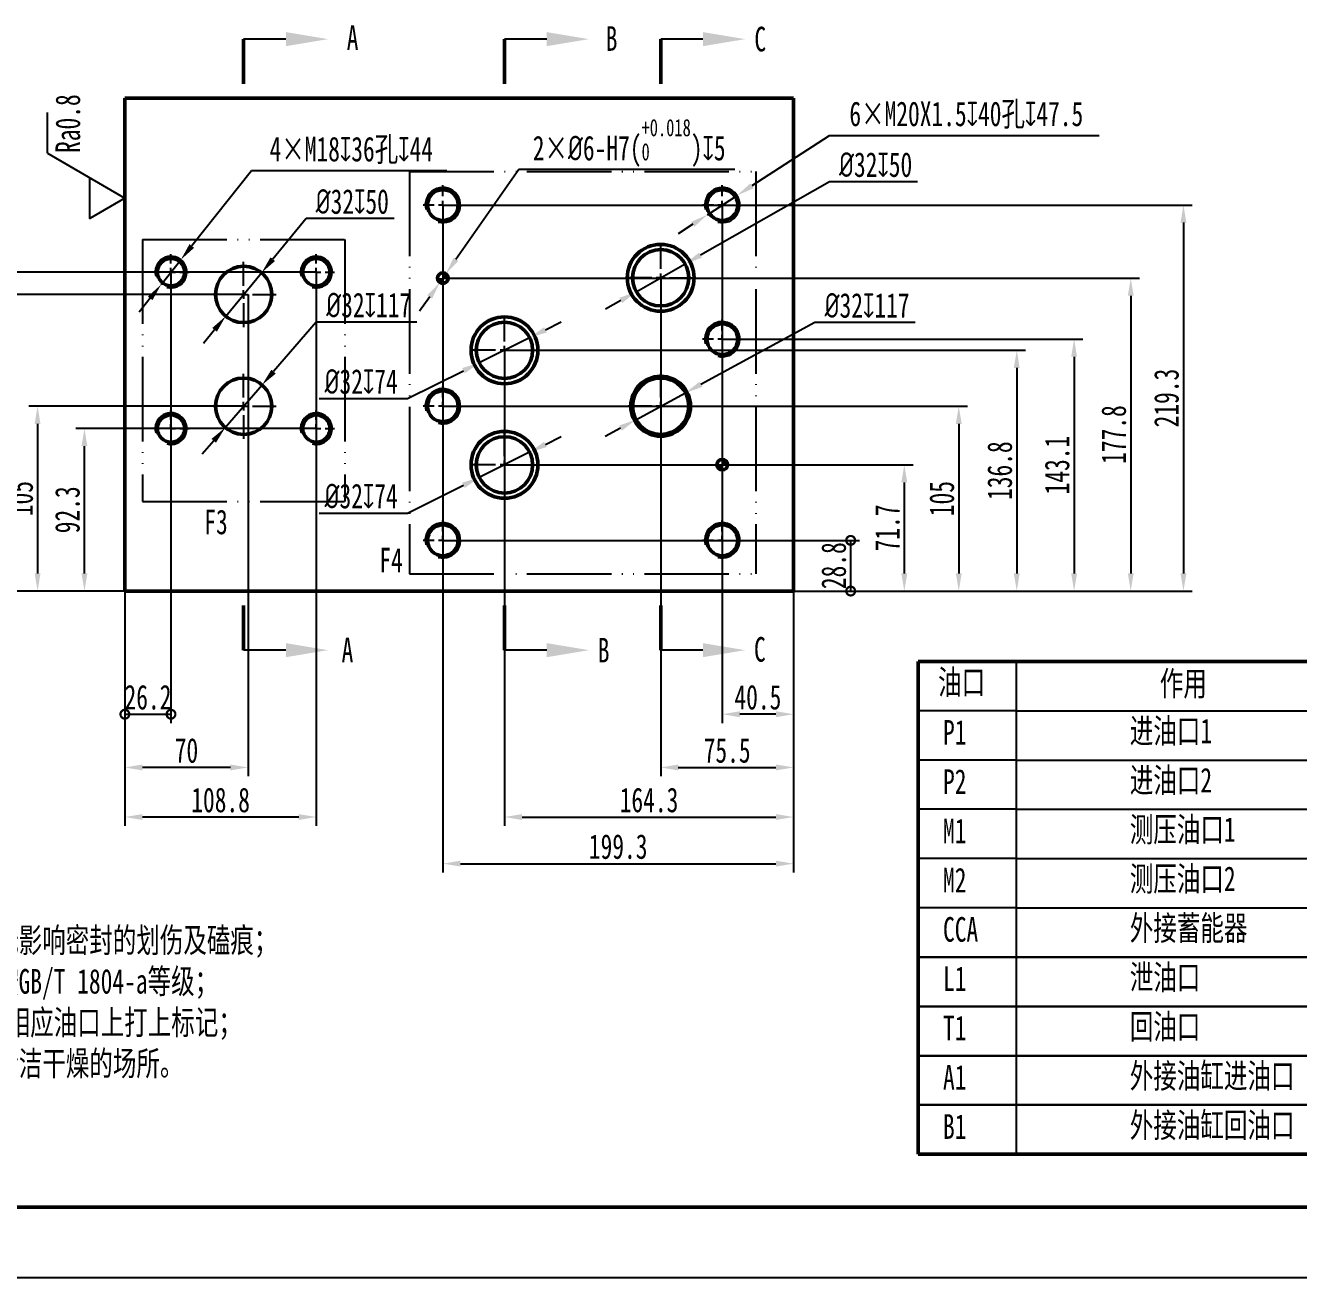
# Model space of a CAD drawing. Header units: millimetres. Extents: x 1810 to 2404, y 10 to 430.
# Drawn here: x 2007.7 to 2188.5, y 10 to 187.9 of the extents above; entities that cross this region are included whole.
import ezdxf

# ---------------------------------------------------------------- set-up
doc = ezdxf.new("R2010")
doc.units = ezdxf.units.MM
doc.header["$PDSIZE"] = -1
doc.linetypes.add('ACAD_ISO05W100', pattern=[33, 24, -3, 0, -3, 0, -3])
doc.linetypes.add('CENTER', pattern=[10.16, 6.35, -1.27, 1.27, -1.27])
for name, color, linetype in [('11', 1, 'Continuous'), ('2细线层', 4, 'Continuous'), ('6文字层', 3, 'Continuous'), ('中心线', 1, 'CENTER'), ('剖面线', 6, 'Continuous'), ('表面粗糙度', 126, 'Continuous')]:
    doc.layers.add(name, color=color, linetype=linetype)
doc.layers.add('1轮廓实线层', color=7, linetype='Continuous', lineweight=50)
doc.layers.add('lable3', color=12, linetype='Continuous', lineweight=25)
doc.styles.add('GB 3.5', font='simfang.ttf', dxfattribs={"width": 0.7, "height": 3.5})
doc.dimstyles.new('国标1：4', dxfattribs={"dimtxt": 3.5, "dimasz": 2.5, "dimexe": 1.25, "dimexo": 0, "dimtad": 1, "dimlfac": 4, "dimdsep": 46, "dimtxsty": 'GB 3.5', "dimcen": 2.5, "dimclrd": 3, "dimclre": 3, "dimclrt": 3, "dimadec": 0, "dimazin": 0, "dimtfac": 1, "dimtmove": 0, "dimatfit": 3, "dimfxl": 1, "dimlwd": 25, "dimlwe": 25, "dimarcsym": 0})
doc.dimstyles.new('国标1：4$3', dxfattribs={"dimtxt": 3.5, "dimasz": 2.5, "dimexe": 1.25, "dimexo": 0, "dimtad": 1, "dimtih": 1, "dimtoh": 1, "dimlfac": 4, "dimdsep": 46, "dimtxsty": 'GB 3.5', "dimcen": 2.5, "dimclrd": 3, "dimclre": 3, "dimclrt": 3, "dimadec": 0, "dimazin": 0, "dimtfac": 1, "dimtmove": 0, "dimatfit": 3, "dimfxl": 1, "dimlwd": 25, "dimlwe": 25, "dimarcsym": 0})

# ---------------------------------------------------------------- blocks, each defined once
blk = doc.blocks.new('SW_CENTERMARKSYMBOL_6')
at = {"layer": '中心线', "color": 0}
for p, q in [((0, 1.25), (0, 4.625)), ((-1.25, 0), (-4.625, 0)), ((0, 0), (-0.625, 0)), ((0, 0), (0, 0.625)), ((0, 0), (0, -0.625)), ((0, 0), (0.625, 0)), ((1.25, 0), (4.625, 0)), ((0, -1.25), (0, -4.625))]:
    blk.add_line(p, q, dxfattribs=at)
blk = doc.blocks.new('SW_CENTERMARKSYMBOL_7')
at = {"layer": '中心线', "color": 0}
for p, q in [((0, 1.25), (0, 4.625)), ((-1.25, 0), (-4.625, 0)), ((0, 0), (-0.625, 0)), ((0, 0), (0, 0.625)), ((0, 0), (0, -0.625)), ((0, 0), (0.625, 0)), ((1.25, 0), (4.625, 0)), ((0, -1.25), (0, -4.625))]:
    blk.add_line(p, q, dxfattribs=at)
blk = doc.blocks.new('SW_CENTERMARKSYMBOL_8')
at = {"layer": '中心线', "color": 0}
for p, q in [((0, 1.25), (0, 2.5625)), ((-1.25, 0), (-2.5625, 0)), ((0, 0), (-0.625, 0)), ((0, 0), (0, 0.625)), ((0, 0), (0, -0.625)), ((0, 0), (0.625, 0)), ((1.25, 0), (2.5625, 0)), ((0, -1.25), (0, -2.5625))]:
    blk.add_line(p, q, dxfattribs=at)
blk = doc.blocks.new('SW_CENTERMARKSYMBOL_9')
at = {"layer": '中心线', "color": 0}
for p, q in [((0, 1.25), (0, 2.5625)), ((-1.25, 0), (-2.5625, 0)), ((0, 0), (-0.625, 0)), ((0, 0), (0, 0.625)), ((0, 0), (0, -0.625)), ((0, 0), (0.625, 0)), ((1.25, 0), (2.5625, 0)), ((0, -1.25), (0, -2.5625))]:
    blk.add_line(p, q, dxfattribs=at)
blk = doc.blocks.new('SW_CENTERMARKSYMBOL_10')
at = {"layer": '中心线', "color": 0}
for p, q in [((0, 1.25), (0, 2.5625)), ((-1.25, 0), (-2.5625, 0)), ((0, 0), (-0.625, 0)), ((0, 0), (0, 0.625)), ((0, 0), (0, -0.625)), ((0, 0), (0.625, 0)), ((1.25, 0), (2.5625, 0)), ((0, -1.25), (0, -2.5625))]:
    blk.add_line(p, q, dxfattribs=at)
blk = doc.blocks.new('SW_CENTERMARKSYMBOL_11')
at = {"layer": '中心线', "color": 0}
for p, q in [((0, 1.25), (0, 2.5625)), ((-1.25, 0), (-2.5625, 0)), ((0, 0), (-0.625, 0)), ((0, 0), (0, 0.625)), ((0, 0), (0, -0.625)), ((0, 0), (0.625, 0)), ((1.25, 0), (2.5625, 0)), ((0, -1.25), (0, -2.5625))]:
    blk.add_line(p, q, dxfattribs=at)
blk = doc.blocks.new('SW_CENTERMARKSYMBOL_12')
at = {"layer": '中心线', "color": 0}
for p, q in [((0, 1.25), (0, 2.8125)), ((-1.25, 0), (-2.8125, 0)), ((0, 0), (-0.625, 0)), ((0, 0), (0, 0.625)), ((0, 0), (0, -0.625)), ((0, 0), (0.625, 0)), ((1.25, 0), (2.8125, 0)), ((0, -1.25), (0, -2.8125))]:
    blk.add_line(p, q, dxfattribs=at)
blk = doc.blocks.new('SW_CENTERMARKSYMBOL_13')
at = {"layer": '中心线', "color": 0}
for p, q in [((0, 1.25), (0, 2.8125)), ((-1.25, 0), (-2.8125, 0)), ((0, 0), (-0.625, 0)), ((0, 0), (0, 0.625)), ((0, 0), (0, -0.625)), ((0, 0), (0.625, 0)), ((1.25, 0), (2.8125, 0)), ((0, -1.25), (0, -2.8125))]:
    blk.add_line(p, q, dxfattribs=at)
blk = doc.blocks.new('SW_CENTERMARKSYMBOL_14')
at = {"layer": '中心线', "color": 0}
for p, q in [((0, 1.25), (0, 2.8125)), ((-1.25, 0), (-2.8125, 0)), ((0, 0), (-0.625, 0)), ((0, 0), (0, 0.625)), ((0, 0), (0, -0.625)), ((0, 0), (0.625, 0)), ((1.25, 0), (2.8125, 0)), ((0, -1.25), (0, -2.8125))]:
    blk.add_line(p, q, dxfattribs=at)
blk = doc.blocks.new('SW_CENTERMARKSYMBOL_15')
at = {"layer": '中心线', "color": 0}
for p, q in [((0, 1.25), (0, 2.8125)), ((-1.25, 0), (-2.8125, 0)), ((0, 0), (-0.625, 0)), ((0, 0), (0, 0.625)), ((0, 0), (0, -0.625)), ((0, 0), (0.625, 0)), ((1.25, 0), (2.8125, 0)), ((0, -1.25), (0, -2.8125))]:
    blk.add_line(p, q, dxfattribs=at)
blk = doc.blocks.new('SW_CENTERMARKSYMBOL_16')
at = {"layer": '中心线', "color": 0}
for p, q in [((0, 1.25), (0, 2.8125)), ((-1.25, 0), (-2.8125, 0)), ((0, 0), (-0.625, 0)), ((0, 0), (0, 0.625)), ((0, 0), (0, -0.625)), ((0, 0), (0.625, 0)), ((1.25, 0), (2.8125, 0)), ((0, -1.25), (0, -2.8125))]:
    blk.add_line(p, q, dxfattribs=at)
blk = doc.blocks.new('SW_CENTERMARKSYMBOL_17')
at = {"layer": '中心线', "color": 0}
for p, q in [((0, 1.25), (0, 2.8125)), ((-1.25, 0), (-2.8125, 0)), ((0, 0), (-0.625, 0)), ((0, 0), (0, 0.625)), ((0, 0), (0, -0.625)), ((0, 0), (0.625, 0)), ((1.25, 0), (2.8125, 0)), ((0, -1.25), (0, -2.8125))]:
    blk.add_line(p, q, dxfattribs=at)
blk = doc.blocks.new('SW_DOWELSYMBOL_0')
at = {"linetype": 'Continuous', "lineweight": 0}
h = blk.add_hatch(color=0, dxfattribs=at)
edge = h.paths.add_edge_path(flags=0)
edge.add_arc((0, 0), 0.75, 180, 270)
edge.add_line((0, -0.75), (0, 0))
edge.add_line((0, 0), (-0.75, 0))
h = blk.add_hatch(color=0, dxfattribs=at)
edge = h.paths.add_edge_path(flags=0)
edge.add_arc((0, 0), 0.75, 0, 90)
edge.add_line((0, 0.75), (0, 0))
edge.add_line((0, 0), (0.75, 0))
at = {"color": 0, "linetype": 'Continuous', "lineweight": 0}
blk.add_circle((0, 0), 0.75, dxfattribs=at)
blk = doc.blocks.new('SW_DOWELSYMBOL_1')
at = {"linetype": 'Continuous', "lineweight": 0}
h = blk.add_hatch(color=0, dxfattribs=at)
edge = h.paths.add_edge_path(flags=0)
edge.add_arc((0, 0), 0.75, 180, 270)
edge.add_line((0, -0.75), (0, 0))
edge.add_line((0, 0), (-0.75, 0))
h = blk.add_hatch(color=0, dxfattribs=at)
edge = h.paths.add_edge_path(flags=0)
edge.add_arc((0, 0), 0.75, 0, 90)
edge.add_line((0, 0.75), (0, 0))
edge.add_line((0, 0), (0.75, 0))
at = {"color": 0, "linetype": 'Continuous', "lineweight": 0}
blk.add_circle((0, 0), 0.75, dxfattribs=at)
blk = doc.blocks.new('_DotSmall')
at = {"color": 0, "linetype": 'ByBlock', "const_width": 0.5}
blk.add_lwpolyline([(-0.0625, 0, 1), (0.0625, 0, 1)], format="xyb", close=True, dxfattribs=at)
blk = doc.blocks.new('*D83')
at = {"color": 3, "linetype": 'Continuous', "lineweight": 25, "transparency": 16777216}
for p, q in [((2066.97, 114.72), (2126.16, 114.72)), ((2124.91, 107.52), (2124.91, 114.72)), ((2116.79, 107.52), (2126.16, 107.52))]:
    blk.add_line(p, q, dxfattribs=at)
at = {"layer": 'Defpoints', "color": 0, "transparency": 16777216}
for p in [(2066.97, 114.72), (2124.91, 114.72), (2116.79, 107.52)]:
    blk.add_point(p, dxfattribs=at)
at = {"color": 3, "lineweight": 25, "transparency": 16777216, "xscale": 2.5, "yscale": 2.5, "zscale": 2.5}
for p, rotation in [((2124.91, 114.72), 90), ((2124.91, 107.52), 270)]:
    blk.add_blockref('_DotSmall', p, dxfattribs=dict(at, rotation=rotation))
at = {"color": 3, "transparency": 16777216, "insert": (2122.51, 111.12), "char_height": 3.5, "attachment_point": 5, "rotation": 90, "style": 'GB 3.5'}
blk.add_mtext('28.8', dxfattribs=at)
blk = doc.blocks.new('*D84')
at = {"color": 3, "linetype": 'Continuous', "lineweight": 25, "transparency": 16777216}
for p, q in [((2075.72, 125.45), (2133.78, 125.45)), ((2132.53, 122.95), (2132.53, 110.02)), ((2116.79, 107.52), (2133.78, 107.52))]:
    blk.add_line(p, q, dxfattribs=at)
at = {"color": 3, "transparency": 16777216}
for points in [[(2132.11, 122.95), (2132.95, 122.95), (2132.53, 125.45)], [(2132.11, 110.02), (2132.95, 110.02), (2132.53, 107.52)]]:
    blk.add_solid(points, dxfattribs=at)
at = {"layer": 'Defpoints', "color": 0, "transparency": 16777216}
for p in [(2075.72, 125.45), (2116.79, 107.52), (2132.53, 107.52)]:
    blk.add_point(p, dxfattribs=at)
at = {"color": 3, "transparency": 16777216, "insert": (2130.13, 116.48), "char_height": 3.5, "attachment_point": 5, "rotation": 90, "style": 'GB 3.5'}
blk.add_mtext('71.7', dxfattribs=at)
blk = doc.blocks.new('*D85')
at = {"color": 3, "linetype": 'Continuous', "lineweight": 25, "transparency": 16777216}
for p, q in [((2066.97, 133.77), (2141.52, 133.77)), ((2140.27, 131.27), (2140.27, 110.02)), ((2116.79, 107.52), (2141.52, 107.52))]:
    blk.add_line(p, q, dxfattribs=at)
at = {"color": 3, "transparency": 16777216}
for points in [[(2139.85, 131.27), (2140.69, 131.27), (2140.27, 133.77)], [(2139.85, 110.02), (2140.69, 110.02), (2140.27, 107.52)]]:
    blk.add_solid(points, dxfattribs=at)
at = {"layer": 'Defpoints', "color": 0, "transparency": 16777216}
for p in [(2066.97, 133.77), (2116.79, 107.52), (2140.27, 107.52)]:
    blk.add_point(p, dxfattribs=at)
at = {"color": 3, "transparency": 16777216, "insert": (2137.87, 120.65), "char_height": 3.5, "attachment_point": 5, "rotation": 90, "style": 'GB 3.5'}
blk.add_mtext('105', dxfattribs=at)
blk = doc.blocks.new('*D86')
at = {"color": 3, "linetype": 'Continuous', "lineweight": 25, "transparency": 16777216}
for p, q in [((2075.72, 141.72), (2149.76, 141.72)), ((2148.51, 139.22), (2148.51, 110.02)), ((2116.79, 107.52), (2149.76, 107.52))]:
    blk.add_line(p, q, dxfattribs=at)
at = {"color": 3, "transparency": 16777216}
for points in [[(2148.09, 139.22), (2148.92, 139.22), (2148.51, 141.72)], [(2148.09, 110.02), (2148.92, 110.02), (2148.51, 107.52)]]:
    blk.add_solid(points, dxfattribs=at)
at = {"layer": 'Defpoints', "color": 0, "transparency": 16777216}
for p in [(2075.72, 141.72), (2116.79, 107.52), (2148.51, 107.52)]:
    blk.add_point(p, dxfattribs=at)
at = {"color": 3, "transparency": 16777216, "insert": (2146.1, 124.62), "char_height": 3.5, "attachment_point": 5, "rotation": 90, "style": 'GB 3.5'}
blk.add_mtext('136.8', dxfattribs=at)
blk = doc.blocks.new('*D87')
at = {"color": 3, "linetype": 'Continuous', "lineweight": 25, "transparency": 16777216}
for p, q in [((2106.67, 143.3), (2157.91, 143.3)), ((2156.66, 140.8), (2156.66, 110.02)), ((2116.79, 107.52), (2157.91, 107.52))]:
    blk.add_line(p, q, dxfattribs=at)
at = {"color": 3, "transparency": 16777216}
for points in [[(2156.24, 140.8), (2157.07, 140.8), (2156.66, 143.3)], [(2156.24, 110.02), (2157.07, 110.02), (2156.66, 107.52)]]:
    blk.add_solid(points, dxfattribs=at)
at = {"layer": 'Defpoints', "color": 0, "transparency": 16777216}
for p in [(2106.67, 143.3), (2116.79, 107.52), (2156.66, 107.52)]:
    blk.add_point(p, dxfattribs=at)
at = {"color": 3, "transparency": 16777216, "insert": (2154.25, 125.41), "char_height": 3.5, "attachment_point": 5, "rotation": 90, "style": 'GB 3.5'}
blk.add_mtext('143.1', dxfattribs=at)
blk = doc.blocks.new('*D88')
at = {"color": 3, "linetype": 'Continuous', "lineweight": 25, "transparency": 16777216}
for p, q in [((2066.97, 151.97), (2165.95, 151.97)), ((2164.7, 149.47), (2164.7, 110.02)), ((2116.79, 107.52), (2165.95, 107.52))]:
    blk.add_line(p, q, dxfattribs=at)
at = {"color": 3, "transparency": 16777216}
for points in [[(2164.29, 149.47), (2165.12, 149.47), (2164.7, 151.97)], [(2164.29, 110.02), (2165.12, 110.02), (2164.7, 107.52)]]:
    blk.add_solid(points, dxfattribs=at)
at = {"layer": 'Defpoints', "color": 0, "transparency": 16777216}
for p in [(2066.97, 151.97), (2116.79, 107.52), (2164.7, 107.52)]:
    blk.add_point(p, dxfattribs=at)
at = {"color": 3, "transparency": 16777216, "insert": (2162.3, 129.75), "char_height": 3.5, "attachment_point": 5, "rotation": 90, "style": 'GB 3.5'}
blk.add_mtext('177.8', dxfattribs=at)
blk = doc.blocks.new('*D89')
at = {"color": 3, "linetype": 'Continuous', "lineweight": 25, "transparency": 16777216}
for p, q in [((2066.97, 162.35), (2173.44, 162.35)), ((2172.19, 159.85), (2172.19, 110.02)), ((2116.79, 107.52), (2173.44, 107.52))]:
    blk.add_line(p, q, dxfattribs=at)
at = {"color": 3, "transparency": 16777216}
for points in [[(2171.78, 159.85), (2172.61, 159.85), (2172.19, 162.35)], [(2171.78, 110.02), (2172.61, 110.02), (2172.19, 107.52)]]:
    blk.add_solid(points, dxfattribs=at)
at = {"layer": 'Defpoints', "color": 0, "transparency": 16777216}
for p in [(2066.97, 162.35), (2116.79, 107.52), (2172.19, 107.52)]:
    blk.add_point(p, dxfattribs=at)
at = {"color": 3, "transparency": 16777216, "insert": (2169.79, 134.93), "char_height": 3.5, "attachment_point": 5, "rotation": 90, "style": 'GB 3.5'}
blk.add_mtext('219.3', dxfattribs=at)
blk = doc.blocks.new('*D90')
at = {"color": 3, "linetype": 'Continuous', "lineweight": 25, "transparency": 16777216}
for p, q in [((2106.67, 162.35), (2106.67, 88.77)), ((2116.79, 107.52), (2116.79, 88.77)), ((2114.29, 90.02), (2109.17, 90.02))]:
    blk.add_line(p, q, dxfattribs=at)
at = {"color": 3, "transparency": 16777216}
for points in [[(2109.17, 90.44), (2109.17, 89.6), (2106.67, 90.02)], [(2114.29, 90.44), (2114.29, 89.6), (2116.79, 90.02)]]:
    blk.add_solid(points, dxfattribs=at)
at = {"layer": 'Defpoints', "color": 0, "transparency": 16777216}
for p in [(2106.67, 162.35), (2116.79, 107.52), (2106.67, 90.02)]:
    blk.add_point(p, dxfattribs=at)
at = {"color": 3, "transparency": 16777216, "insert": (2111.73, 92.42), "char_height": 3.5, "attachment_point": 5, "style": 'GB 3.5'}
blk.add_mtext('40.5', dxfattribs=at)
blk = doc.blocks.new('*D91')
at = {"color": 3, "linetype": 'Continuous', "lineweight": 25, "transparency": 16777216}
for p, q in [((2097.92, 151.71), (2097.92, 81.21)), ((2116.79, 107.52), (2116.79, 81.21)), ((2100.42, 82.46), (2114.29, 82.46))]:
    blk.add_line(p, q, dxfattribs=at)
at = {"color": 3, "transparency": 16777216}
for points in [[(2100.42, 82.88), (2100.42, 82.04), (2097.92, 82.46)], [(2114.29, 82.88), (2114.29, 82.04), (2116.79, 82.46)]]:
    blk.add_solid(points, dxfattribs=at)
at = {"layer": 'Defpoints', "color": 0, "transparency": 16777216}
for p in [(2097.92, 151.71), (2116.79, 107.52), (2116.79, 82.46)]:
    blk.add_point(p, dxfattribs=at)
at = {"color": 3, "transparency": 16777216, "insert": (2107.36, 84.86), "char_height": 3.5, "attachment_point": 5, "style": 'GB 3.5'}
blk.add_mtext('75.5', dxfattribs=at)
blk = doc.blocks.new('*D92')
at = {"color": 3, "linetype": 'Continuous', "lineweight": 25, "transparency": 16777216}
for p, q in [((2075.72, 141.72), (2075.72, 74.17)), ((2116.79, 107.52), (2116.79, 74.17)), ((2078.22, 75.42), (2114.29, 75.42))]:
    blk.add_line(p, q, dxfattribs=at)
at = {"color": 3, "transparency": 16777216}
for points in [[(2078.22, 75.83), (2078.22, 75), (2075.72, 75.42)], [(2114.29, 75.83), (2114.29, 75), (2116.79, 75.42)]]:
    blk.add_solid(points, dxfattribs=at)
at = {"layer": 'Defpoints', "color": 0, "transparency": 16777216}
for p in [(2075.72, 141.72), (2116.79, 107.52), (2116.79, 75.42)]:
    blk.add_point(p, dxfattribs=at)
at = {"color": 3, "transparency": 16777216, "insert": (2096.26, 77.82), "char_height": 3.5, "attachment_point": 5, "style": 'GB 3.5'}
blk.add_mtext('164.3', dxfattribs=at)
blk = doc.blocks.new('*D93')
at = {"color": 3, "linetype": 'Continuous', "lineweight": 25, "transparency": 16777216}
for p, q in [((2066.97, 162.35), (2066.97, 67.54)), ((2116.79, 107.52), (2116.79, 67.54)), ((2069.47, 68.79), (2114.29, 68.79))]:
    blk.add_line(p, q, dxfattribs=at)
at = {"color": 3, "transparency": 16777216}
for points in [[(2069.47, 69.21), (2069.47, 68.38), (2066.97, 68.79)], [(2114.29, 69.21), (2114.29, 68.38), (2116.79, 68.79)]]:
    blk.add_solid(points, dxfattribs=at)
at = {"layer": 'Defpoints', "color": 0, "transparency": 16777216}
for p in [(2066.97, 162.35), (2116.79, 107.52), (2116.79, 68.79)]:
    blk.add_point(p, dxfattribs=at)
at = {"color": 3, "transparency": 16777216, "insert": (2091.88, 71.2), "char_height": 3.5, "attachment_point": 5, "style": 'GB 3.5'}
blk.add_mtext('199.3', dxfattribs=at)
blk = doc.blocks.new('*D94')
at = {"color": 3, "linetype": 'Continuous', "lineweight": 25, "transparency": 16777216}
for p, q in [((2048.99, 130.6), (2014.8, 130.6)), ((2016.05, 110.02), (2016.05, 128.1)), ((2021.79, 107.52), (2014.8, 107.52))]:
    blk.add_line(p, q, dxfattribs=at)
at = {"color": 3, "transparency": 16777216}
for points in [[(2015.63, 128.1), (2016.46, 128.1), (2016.05, 130.6)], [(2015.63, 110.02), (2016.46, 110.02), (2016.05, 107.52)]]:
    blk.add_solid(points, dxfattribs=at)
at = {"layer": 'Defpoints', "color": 0, "transparency": 16777216}
for p in [(2016.05, 130.6), (2048.99, 130.6), (2021.79, 107.52)]:
    blk.add_point(p, dxfattribs=at)
at = {"color": 3, "transparency": 16777216, "insert": (2013.64, 119.06), "char_height": 3.5, "attachment_point": 5, "rotation": 90, "style": 'GB 3.5'}
blk.add_mtext('92.3', dxfattribs=at)
blk = doc.blocks.new('*D95')
at = {"color": 3, "linetype": 'Continuous', "lineweight": 25, "transparency": 16777216}
for p, q in [((2038.67, 133.77), (2008.14, 133.77)), ((2009.39, 131.27), (2009.39, 110.02)), ((2021.79, 107.52), (2008.14, 107.52))]:
    blk.add_line(p, q, dxfattribs=at)
at = {"color": 3, "transparency": 16777216}
for points in [[(2008.97, 131.27), (2009.8, 131.27), (2009.39, 133.77)], [(2008.97, 110.02), (2009.8, 110.02), (2009.39, 107.52)]]:
    blk.add_solid(points, dxfattribs=at)
at = {"layer": 'Defpoints', "color": 0, "transparency": 16777216}
for p in [(2038.67, 133.77), (2009.39, 107.52), (2021.79, 107.52)]:
    blk.add_point(p, dxfattribs=at)
at = {"color": 3, "transparency": 16777216, "insert": (2006.99, 120.65), "char_height": 3.5, "attachment_point": 5, "rotation": 90, "style": 'GB 3.5'}
blk.add_mtext('105', dxfattribs=at)
blk = doc.blocks.new('*D96')
at = {"color": 3, "linetype": 'Continuous', "lineweight": 25, "transparency": 16777216}
for p, q in [((2038.67, 149.65), (2001.91, 149.65)), ((2003.16, 147.15), (2003.16, 110.02)), ((2021.79, 107.52), (2001.91, 107.52))]:
    blk.add_line(p, q, dxfattribs=at)
at = {"color": 3, "transparency": 16777216}
for points in [[(2002.74, 147.15), (2003.57, 147.15), (2003.16, 149.65)], [(2002.74, 110.02), (2003.57, 110.02), (2003.16, 107.52)]]:
    blk.add_solid(points, dxfattribs=at)
at = {"layer": 'Defpoints', "color": 0, "transparency": 16777216}
for p in [(2038.67, 149.65), (2003.16, 107.52), (2021.79, 107.52)]:
    blk.add_point(p, dxfattribs=at)
at = {"color": 3, "transparency": 16777216, "insert": (2000.75, 128.58), "char_height": 3.5, "attachment_point": 5, "rotation": 90, "style": 'GB 3.5'}
blk.add_mtext('168.5', dxfattribs=at)
blk = doc.blocks.new('*D97')
at = {"color": 3, "linetype": 'Continuous', "lineweight": 25, "transparency": 16777216}
for p, q in [((2048.99, 152.82), (1995.97, 152.82)), ((1997.22, 150.32), (1997.22, 110.02)), ((2021.79, 107.52), (1995.97, 107.52))]:
    blk.add_line(p, q, dxfattribs=at)
at = {"color": 3, "transparency": 16777216}
for points in [[(1996.8, 150.32), (1997.63, 150.32), (1997.22, 152.82)], [(1996.8, 110.02), (1997.63, 110.02), (1997.22, 107.52)]]:
    blk.add_solid(points, dxfattribs=at)
at = {"layer": 'Defpoints', "color": 0, "transparency": 16777216}
for p in [(2048.99, 152.82), (1997.22, 107.52), (2021.79, 107.52)]:
    blk.add_point(p, dxfattribs=at)
at = {"color": 3, "transparency": 16777216, "insert": (1994.81, 130.17), "char_height": 3.5, "attachment_point": 5, "rotation": 90, "style": 'GB 3.5'}
blk.add_mtext('181.2', dxfattribs=at)
blk = doc.blocks.new('*D98')
at = {"color": 3, "linetype": 'Continuous', "lineweight": 25, "transparency": 16777216}
for p, q in [((2028.34, 152.82), (2028.34, 88.77)), ((2021.79, 107.52), (2021.79, 88.77)), ((2021.79, 90.02), (2028.34, 90.02))]:
    blk.add_line(p, q, dxfattribs=at)
at = {"layer": 'Defpoints', "color": 0, "transparency": 16777216}
for p in [(2028.34, 152.82), (2021.79, 107.52), (2028.34, 90.02)]:
    blk.add_point(p, dxfattribs=at)
at = {"color": 3, "lineweight": 25, "transparency": 16777216, "xscale": 2.5, "yscale": 2.5, "zscale": 2.5, "rotation": 180}
blk.add_blockref('_DotSmall', (2021.79, 90.02), dxfattribs=at)
at = {"color": 3, "lineweight": 25, "transparency": 16777216, "xscale": 2.5, "yscale": 2.5, "zscale": 2.5}
blk.add_blockref('_DotSmall', (2028.34, 90.02), dxfattribs=at)
at = {"color": 3, "transparency": 16777216, "insert": (2025.07, 92.42), "char_height": 3.5, "attachment_point": 5, "style": 'GB 3.5'}
blk.add_mtext('26.2', dxfattribs=at)
blk = doc.blocks.new('*D99')
at = {"color": 3, "linetype": 'Continuous', "lineweight": 25, "transparency": 16777216}
for p, q in [((2039.29, 149.65), (2039.29, 81.21)), ((2021.79, 107.52), (2021.79, 81.21)), ((2036.79, 82.46), (2024.29, 82.46))]:
    blk.add_line(p, q, dxfattribs=at)
at = {"color": 3, "transparency": 16777216}
for points in [[(2024.29, 82.88), (2024.29, 82.04), (2021.79, 82.46)], [(2036.79, 82.88), (2036.79, 82.04), (2039.29, 82.46)]]:
    blk.add_solid(points, dxfattribs=at)
at = {"layer": 'Defpoints', "color": 0, "transparency": 16777216}
for p in [(2039.29, 149.65), (2021.79, 107.52), (2021.79, 82.46)]:
    blk.add_point(p, dxfattribs=at)
at = {"color": 3, "transparency": 16777216, "insert": (2030.54, 84.85), "char_height": 3.5, "attachment_point": 5, "style": 'GB 3.5'}
blk.add_mtext('70', dxfattribs=at)
blk = doc.blocks.new('*D100')
at = {"color": 3, "linetype": 'Continuous', "lineweight": 25, "transparency": 16777216}
for p, q in [((2048.99, 152.82), (2048.99, 74.17)), ((2021.79, 107.52), (2021.79, 74.17)), ((2046.49, 75.42), (2024.29, 75.42))]:
    blk.add_line(p, q, dxfattribs=at)
at = {"color": 3, "transparency": 16777216}
for points in [[(2024.29, 75.83), (2024.29, 75), (2021.79, 75.42)], [(2046.49, 75.83), (2046.49, 75), (2048.99, 75.42)]]:
    blk.add_solid(points, dxfattribs=at)
at = {"layer": 'Defpoints', "color": 0, "transparency": 16777216}
for p in [(2048.99, 152.82), (2021.79, 107.52), (2021.79, 75.42)]:
    blk.add_point(p, dxfattribs=at)
at = {"color": 3, "transparency": 16777216, "insert": (2035.39, 77.82), "char_height": 3.5, "attachment_point": 5, "style": 'GB 3.5'}
blk.add_mtext('108.8', dxfattribs=at)
blk = doc.blocks.new('*D133')
at = {"color": 3, "linetype": 'Continuous', "lineweight": 25, "transparency": 16777216}
for p, q in [((2039.77, 167.19), (2031.3, 156.54)), ((2067.52, 167.19), (2039.77, 167.19)), ((2026.94, 151.06), (2029.74, 154.58)), ((2025.38, 149.1), (2023.83, 147.15))]:
    blk.add_line(p, q, dxfattribs=at)
at = {"color": 3, "transparency": 16777216}
for points in [[(2030.97, 156.8), (2031.63, 156.28), (2029.74, 154.58)], [(2025.06, 149.36), (2025.71, 148.84), (2026.94, 151.06)]]:
    blk.add_solid(points, dxfattribs=at)
at = {"layer": 'Defpoints', "color": 0, "transparency": 16777216}
for p in [(2029.74, 154.58), (2026.94, 151.06)]:
    blk.add_point(p, dxfattribs=at)
at = {"color": 3, "transparency": 16777216, "insert": (2053.96, 170.11), "char_height": 3.5, "attachment_point": 5, "style": 'GB 3.5'}
blk.add_mtext('4×M18{\\fGDT|b0|i0|c134|p2;x}36孔{\\fGDT|b0|i0|c134|p2;x}44', dxfattribs=at)
blk = doc.blocks.new('*D134')
at = {"color": 3, "linetype": 'Continuous', "lineweight": 25, "transparency": 16777216}
for p, q in [((2121.84, 172.19), (2110.86, 165.07)), ((2160.21, 172.19), (2121.84, 172.19)), ((2104.57, 160.98), (2108.77, 163.71)), ((2102.47, 159.62), (2100.38, 158.26))]:
    blk.add_line(p, q, dxfattribs=at)
at = {"color": 3, "transparency": 16777216}
for points in [[(2110.64, 165.42), (2111.09, 164.72), (2108.77, 163.71)], [(2102.25, 159.97), (2102.7, 159.27), (2104.57, 160.98)]]:
    blk.add_solid(points, dxfattribs=at)
at = {"layer": 'Defpoints', "color": 0, "transparency": 16777216}
for p in [(2108.77, 163.71), (2104.57, 160.98)]:
    blk.add_point(p, dxfattribs=at)
at = {"color": 3, "transparency": 16777216, "insert": (2141.34, 175.12), "char_height": 3.5, "attachment_point": 5, "style": 'GB 3.5'}
blk.add_mtext('6×M20X1.5{\\fGDT|b0|i0|c134|p2;x}40孔{\\fGDT|b0|i0|c134|p2;x}47.5', dxfattribs=at)
blk = doc.blocks.new('*D135')
at = {"color": 3, "linetype": 'Continuous', "lineweight": 25, "transparency": 16777216}
for p, q in [((2077.78, 167.42), (2068.83, 154.63)), ((2108.47, 167.42), (2077.78, 167.42)), ((2066.54, 151.36), (2067.4, 152.58)), ((2065.1, 149.31), (2063.67, 147.26))]:
    blk.add_line(p, q, dxfattribs=at)
at = {"color": 3, "transparency": 16777216}
for points in [[(2068.49, 154.87), (2069.17, 154.39), (2067.4, 152.58)], [(2064.76, 149.55), (2065.45, 149.07), (2066.54, 151.36)]]:
    blk.add_solid(points, dxfattribs=at)
at = {"layer": 'Defpoints', "color": 0, "transparency": 16777216}
for p in [(2067.4, 152.58), (2066.54, 151.36)]:
    blk.add_point(p, dxfattribs=at)
at = {"color": 3, "transparency": 16777216, "insert": (2093.44, 171.17), "char_height": 3.5, "attachment_point": 5, "style": 'GB 3.5'}
blk.add_mtext('2×{\\fISOCPEUR|b0|i0|c0|p34;%%C}6-H7({\\H0.7x;\\S+0.018^ 0;\\H1.42857x;)\\fGDT|b0|i0|c134|p2;x}5', dxfattribs=at)
blk = doc.blocks.new('*D143')
at = {"color": 3, "linetype": 'Continuous', "lineweight": 25, "transparency": 16777216}
for p, q in [((2047.54, 160.42), (2042.8, 154.66)), ((2060.03, 160.42), (2047.54, 160.42)), ((2036.12, 146.56), (2041.21, 152.73)), ((2034.53, 144.63), (2032.95, 142.7))]:
    blk.add_line(p, q, dxfattribs=at)
at = {"color": 3, "transparency": 16777216}
for points in [[(2042.48, 154.93), (2043.12, 154.4), (2041.21, 152.73)], [(2034.21, 144.89), (2034.86, 144.36), (2036.12, 146.56)]]:
    blk.add_solid(points, dxfattribs=at)
at = {"layer": 'Defpoints', "color": 0, "transparency": 16777216}
for p in [(2041.21, 152.73), (2036.12, 146.56)]:
    blk.add_point(p, dxfattribs=at)
at = {"color": 3, "transparency": 16777216, "insert": (2054.1, 162.83), "char_height": 3.5, "attachment_point": 5, "style": 'GB 3.5'}
blk.add_mtext('{\\fISOCPEUR|b0|i0|c0|p34;%%C}32{\\fGDT|b0|i0|c134|p2;x}50', dxfattribs=at)
blk = doc.blocks.new('*D144')
at = {"color": 3, "linetype": 'Continuous', "lineweight": 25, "transparency": 16777216}
for p, q in [((2048.99, 145.71), (2042.92, 138.69)), ((2063.25, 145.71), (2048.99, 145.71)), ((2036.05, 130.74), (2041.28, 136.8)), ((2034.42, 128.85), (2032.78, 126.96))]:
    blk.add_line(p, q, dxfattribs=at)
at = {"color": 3, "transparency": 16777216}
for points in [[(2042.6, 138.96), (2043.23, 138.41), (2041.28, 136.8)], [(2034.1, 129.13), (2034.73, 128.58), (2036.05, 130.74)]]:
    blk.add_solid(points, dxfattribs=at)
at = {"layer": 'Defpoints', "color": 0, "transparency": 16777216}
for p in [(2041.28, 136.8), (2036.05, 130.74)]:
    blk.add_point(p, dxfattribs=at)
at = {"color": 3, "transparency": 16777216, "insert": (2056.43, 148.12), "char_height": 3.5, "width": 16.5723, "attachment_point": 5, "style": 'GB 3.5'}
blk.add_mtext('{\\fISOCPEUR|b0|i0|c0|p34;%%C}32{\\fGDT|b0|i0|c134|p2;x}117', dxfattribs=at)
blk = doc.blocks.new('*D145')
at = {"color": 3, "linetype": 'Continuous', "lineweight": 25, "transparency": 16777216}
for p, q in [((2081.53, 128.35), (2083.77, 129.46)), ((2079.3, 127.23), (2072.14, 123.66)), ((2061.95, 118.58), (2069.9, 122.54)), ((2049.4, 118.58), (2061.95, 118.58))]:
    blk.add_line(p, q, dxfattribs=at)
at = {"color": 3, "transparency": 16777216}
for points in [[(2081.35, 128.72), (2081.72, 127.97), (2079.3, 127.23)], [(2069.72, 122.92), (2070.09, 122.17), (2072.14, 123.66)]]:
    blk.add_solid(points, dxfattribs=at)
at = {"layer": 'Defpoints', "color": 0, "transparency": 16777216}
for p in [(2079.3, 127.23), (2072.14, 123.66)]:
    blk.add_point(p, dxfattribs=at)
at = {"color": 3, "transparency": 16777216, "insert": (2055.36, 120.99), "char_height": 3.5, "width": 5.306, "attachment_point": 5, "style": 'GB 3.5'}
blk.add_mtext('{\\fISOCPEUR|b0|i0|c0|p34;%%C}32{\\fGDT|b0|i0|c134|p2;x}74', dxfattribs=at)
blk = doc.blocks.new('*D146')
at = {"color": 3, "linetype": 'Continuous', "lineweight": 25, "transparency": 16777216}
for p, q in [((2081.53, 144.62), (2083.77, 145.74)), ((2079.3, 143.51), (2072.14, 139.93)), ((2061.95, 134.85), (2069.9, 138.82)), ((2049.4, 134.85), (2061.95, 134.85))]:
    blk.add_line(p, q, dxfattribs=at)
at = {"color": 3, "transparency": 16777216}
for points in [[(2081.35, 145), (2081.72, 144.25), (2079.3, 143.51)], [(2069.72, 139.19), (2070.09, 138.45), (2072.14, 139.93)]]:
    blk.add_solid(points, dxfattribs=at)
at = {"layer": 'Defpoints', "color": 0, "transparency": 16777216}
for p in [(2079.3, 143.51), (2072.14, 139.93)]:
    blk.add_point(p, dxfattribs=at)
at = {"color": 3, "transparency": 16777216, "insert": (2055.36, 137.26), "char_height": 3.5, "width": 5.306, "attachment_point": 5, "style": 'GB 3.5'}
blk.add_mtext('{\\fISOCPEUR|b0|i0|c0|p34;%%C}32{\\fGDT|b0|i0|c134|p2;x}74', dxfattribs=at)
blk = doc.blocks.new('*D147')
at = {"color": 3, "linetype": 'Continuous', "lineweight": 25, "transparency": 16777216}
for p, q in [((2119.8, 145.65), (2103.63, 136.87)), ((2134.06, 145.65), (2119.8, 145.65)), ((2094.4, 131.86), (2101.43, 135.68)), ((2092.21, 130.67), (2090.01, 129.48))]:
    blk.add_line(p, q, dxfattribs=at)
at = {"color": 3, "transparency": 16777216}
for points in [[(2103.43, 137.24), (2103.83, 136.51), (2101.43, 135.68)], [(2092.01, 131.03), (2092.41, 130.3), (2094.4, 131.86)]]:
    blk.add_solid(points, dxfattribs=at)
at = {"layer": 'Defpoints', "color": 0, "transparency": 16777216}
for p in [(2101.43, 135.68), (2094.4, 131.86)]:
    blk.add_point(p, dxfattribs=at)
at = {"color": 3, "transparency": 16777216, "insert": (2127.24, 148.07), "char_height": 3.5, "width": 5.306, "attachment_point": 5, "style": 'GB 3.5'}
blk.add_mtext('{\\fISOCPEUR|b0|i0|c0|p34;%%C}32{\\fGDT|b0|i0|c134|p2;x}117', dxfattribs=at)
blk = doc.blocks.new('*D148')
at = {"color": 3, "linetype": 'Continuous', "lineweight": 25, "transparency": 16777216}
for p, q in [((2121.9, 165.66), (2103.57, 155.23)), ((2134.4, 165.66), (2121.9, 165.66)), ((2094.44, 150.04), (2101.4, 154)), ((2092.27, 148.81), (2090.1, 147.57))]:
    blk.add_line(p, q, dxfattribs=at)
at = {"color": 3, "transparency": 16777216}
for points in [[(2103.36, 155.6), (2103.77, 154.87), (2101.4, 154)], [(2092.06, 149.17), (2092.47, 148.44), (2094.44, 150.04)]]:
    blk.add_solid(points, dxfattribs=at)
at = {"layer": 'Defpoints', "color": 0, "transparency": 16777216}
for p in [(2101.4, 154), (2094.44, 150.04)]:
    blk.add_point(p, dxfattribs=at)
at = {"color": 3, "transparency": 16777216, "insert": (2128.46, 168.07), "char_height": 3.5, "width": 5.306, "attachment_point": 5, "style": 'GB 3.5'}
blk.add_mtext('{\\fISOCPEUR|b0|i0|c0|p34;%%C}32{\\fGDT|b0|i0|c134|p2;x}50', dxfattribs=at)
blk = doc.blocks.new('1')
at = {"layer": '表面粗糙度'}
blk.add_line((522.56, 213.78), (528.38, 213.78), dxfattribs=at)
blk.add_lwpolyline([(522.56, 213.78), (516.21, 202.78), (513.32, 207.78), (519.1, 207.78)], dxfattribs=at)
at = {"layer": '表面粗糙度', "lineweight": 25, "insert": (522.61, 212.64), "char_height": 3.5, "attachment_point": 1, "rotation": 0.0478, "style": 'GB 3.5'}
blk.add_mtext_dynamic_manual_height_columns('Ra0.8', width=6.8298, gutter_width=12.5, heights=[0], dxfattribs=at)
blk = doc.blocks.new('11')
for p, q in [((2139.95, 90.72), (2139.95, 97.72)), ((2139.95, 90.72), (2125.95, 90.72)), ((2139.95, 83.72), (2139.95, 90.72)), ((2139.95, 90.72), (2189.95, 90.72)), ((2139.95, 83.72), (2125.95, 83.72)), ((2139.95, 76.72), (2139.95, 83.72)), ((2139.95, 83.72), (2189.95, 83.72)), ((2139.95, 76.72), (2125.95, 76.72)), ((2139.95, 69.72), (2139.95, 76.72)), ((2139.95, 76.72), (2189.95, 76.72)), ((2139.95, 69.72), (2125.95, 69.72)), ((2139.95, 62.72), (2139.95, 69.72)), ((2139.95, 69.72), (2189.95, 69.72)), ((2139.95, 62.72), (2125.95, 62.72)), ((2139.95, 55.72), (2139.95, 62.72)), ((2139.95, 62.72), (2189.95, 62.72)), ((2125.95, 55.72), (2139.95, 55.72)), ((2139.95, 55.72), (2125.95, 55.72)), ((2189.95, 55.72), (2139.95, 55.72)), ((2139.95, 48.72), (2139.95, 55.72)), ((2139.95, 55.72), (2189.95, 55.72)), ((2125.95, 48.72), (2139.95, 48.72)), ((2139.95, 48.72), (2125.95, 48.72)), ((2189.95, 48.72), (2139.95, 48.72)), ((2139.95, 41.72), (2139.95, 48.72)), ((2139.95, 48.72), (2189.95, 48.72)), ((2125.95, 41.72), (2139.95, 41.72)), ((2139.95, 41.72), (2125.95, 41.72)), ((2189.95, 41.72), (2139.95, 41.72)), ((2139.95, 34.72), (2139.95, 41.72)), ((2139.95, 41.72), (2189.95, 41.72)), ((2125.95, 34.72), (2139.95, 34.72)), ((2139.95, 34.72), (2125.95, 34.72)), ((2189.95, 34.72), (2139.95, 34.72)), ((2139.95, 27.72), (2139.95, 34.72)), ((2139.95, 34.72), (2189.95, 34.72))]:
    blk.add_line(p, q)
at = {"layer": '1轮廓实线层'}
for p, q in [((2125.95, 97.72), (2125.95, 90.72)), ((2139.95, 97.72), (2125.95, 97.72)), ((2139.95, 97.72), (2189.95, 97.72)), ((2189.95, 97.72), (2189.95, 90.72)), ((2125.95, 90.72), (2125.95, 83.72)), ((2189.95, 90.72), (2189.95, 83.72)), ((2125.95, 83.72), (2125.95, 76.72)), ((2189.95, 83.72), (2189.95, 76.72)), ((2125.95, 76.72), (2125.95, 69.72)), ((2189.95, 76.72), (2189.95, 69.72)), ((2125.95, 69.72), (2125.95, 62.72)), ((2189.95, 69.72), (2189.95, 62.72)), ((2125.95, 62.72), (2125.95, 55.72)), ((2189.95, 62.72), (2189.95, 55.72)), ((2125.95, 55.72), (2125.95, 48.72)), ((2189.95, 55.72), (2189.95, 48.72)), ((2125.95, 48.72), (2125.95, 41.72)), ((2189.95, 48.72), (2189.95, 41.72)), ((2125.95, 41.72), (2125.95, 34.72)), ((2189.95, 41.72), (2189.95, 34.72)), ((2125.95, 34.72), (2125.95, 27.72)), ((2189.95, 34.72), (2189.95, 27.72)), ((2125.95, 27.72), (2139.95, 27.72)), ((2189.95, 27.72), (2139.95, 27.72))]:
    blk.add_line(p, q, dxfattribs=at)
at = {"char_height": 3.5, "width": 14, "attachment_point": 1, "style": 'GB 3.5'}
for s, insert in [('油口', (2128.8, 96.54)), ('P1', (2129.5, 89.41)), ('P2', (2129.5, 82.41)), ('M1', (2129.5, 75.41)), ('M2', (2129.5, 68.41)), ('CCA', (2129.5, 61.41)), ('L1', (2129.5, 54.41)), ('T1', (2129.5, 47.41)), ('A1', (2129.5, 40.41)), ('B1', (2129.5, 33.41))]:
    blk.add_mtext(s, dxfattribs=dict(at, insert=insert))
blk = doc.blocks.new('111')
blk.add_blockref('11', (10.21, 0.82))
at = {"char_height": 3.5, "attachment_point": 1, "style": 'GB 3.5'}
for s, insert, width in [('作用', (2170.51, 97.16), 30.2706), ('进油口1', (2166.25, 90.43), 50), ('进油口2', (2166.25, 83.43), 50), ('测压油口1', (2166.25, 76.43), 50), ('测压油口2', (2166.25, 69.43), 50), ('外接蓄能器', (2166.25, 62.43), 50), ('泄油口', (2166.25, 55.43), 50), ('回油口', (2166.25, 48.43), 50), ('外接油缸进油口', (2166.25, 41.43), 50), ('外接油缸回油口', (2166.25, 34.43), 50)]:
    blk.add_mtext(s, dxfattribs=dict(at, insert=insert, width=width))

msp = doc.modelspace()

# ---------------------------------------------------------------- linework, layer by layer
for centre, radius in [((2066.9682, 162.3454), 2.5), ((2106.6682, 162.3454), 2.5), ((2028.342, 152.8204), 2.25), ((2048.992, 152.8204), 2.25), ((2106.6682, 143.2954), 2.5), ((2066.9682, 133.7704), 2.5), ((2028.342, 130.5954), 2.25), ((2048.992, 130.5954), 2.25), ((2066.9682, 114.7204), 2.5), ((2106.6682, 114.7204), 2.5)]:
    msp.add_arc(centre, radius, 255, 195)
at = {"layer": '11', "linetype": 'ACAD_ISO05W100', "ltscale": 0.5}
for p, q in [((2062.2182, 167.0954), (2062.2182, 109.9704)), ((2062.2182, 167.0954), (2111.4182, 167.0954)), ((2111.4182, 167.0954), (2111.4182, 109.9704)), ((2024.292, 157.4704), (2024.292, 120.2204)), ((2024.292, 157.4704), (2053.042, 157.4704)), ((2053.042, 157.4704), (2053.042, 120.2204)), ((2024.292, 120.2204), (2053.042, 120.2204)), ((2062.2182, 109.9704), (2111.4182, 109.9704))]:
    msp.add_line(p, q, dxfattribs=at)
at = {"layer": '1轮廓实线层'}
for p, q in [((2038.667, 185.9204), (2038.667, 179.5704)), ((2075.7182, 185.9204), (2075.7182, 179.5704)), ((2097.9182, 185.9204), (2097.9182, 179.5704)), ((2021.792, 177.5204), (2116.792, 177.5204)), ((2021.792, 177.5204), (2021.792, 107.5204)), ((2116.792, 107.5204), (2116.792, 177.5204)), ((2021.792, 107.5204), (2116.792, 107.5204)), ((2038.667, 99.1204), (2038.667, 105.4704)), ((2075.7182, 99.1204), (2075.7182, 105.4704)), ((2097.9182, 99.1204), (2097.9182, 105.4704)), ((1834.6617, 20), (2393.6617, 20))]:
    msp.add_line(p, q, dxfattribs=at)
for centre, radius in [((2066.9682, 162.3454), 2.1875), ((2106.6682, 162.3454), 2.1875), ((2097.9182, 152.0204), 4.75), ((2097.9182, 152.0204), 4), ((2028.342, 152.8204), 1.9375), ((2048.992, 152.8204), 1.9375), ((2038.667, 149.6454), 4), ((2066.9682, 151.9704), 0.75), ((2075.7182, 141.7204), 4.75), ((2075.7182, 141.7204), 4), ((2106.6682, 143.2954), 2.1875), ((2038.667, 133.7704), 4), ((2097.9182, 133.7704), 4.25), ((2097.9182, 133.7704), 4), ((2066.9682, 133.7704), 2.1875), ((2028.342, 130.5954), 1.9375), ((2048.992, 130.5954), 1.9375), ((2075.7182, 125.4454), 4.75), ((2075.7182, 125.4454), 4), ((2106.6682, 125.4704), 0.75), ((2066.9682, 114.7204), 2.1875), ((2106.6682, 114.7204), 2.1875)]:
    msp.add_circle(centre, radius, dxfattribs=at)
at = {"layer": '2细线层'}
msp.add_line((1809.6617, 10), (2403.6617, 10), dxfattribs=at)
at = {"layer": 'lable3', "lineweight": 25}
for p, q in [((2044.667, 185.9204), (2038.667, 185.9204)), ((2081.7182, 185.9204), (2075.7182, 185.9204)), ((2103.9182, 185.9204), (2097.9182, 185.9204)), ((2044.667, 99.1204), (2038.667, 99.1204)), ((2081.7182, 99.1204), (2075.7182, 99.1204)), ((2103.9182, 99.1204), (2097.9182, 99.1204))]:
    msp.add_line(p, q, dxfattribs=at)
for points in [[(2044.667, 184.9204), (2044.667, 186.9204), (2050.667, 185.9204)], [(2081.7182, 184.9204), (2081.7182, 186.9204), (2087.7182, 185.9204)], [(2103.9182, 184.9204), (2103.9182, 186.9204), (2109.9182, 185.9204)], [(2044.667, 98.1204), (2044.667, 100.1204), (2050.667, 99.1204)], [(2081.7182, 98.1204), (2081.7182, 100.1204), (2087.7182, 99.1204)], [(2103.9182, 98.1204), (2103.9182, 100.1204), (2109.9182, 99.1204)]]:
    msp.add_solid(points, dxfattribs=at)

# ---------------------------------------------------------------- block references
at = {"rotation": 90}
msp.add_blockref('1', (2224.5713, -352.8614), dxfattribs=at)
for name, p in [('SW_DOWELSYMBOL_1', (2066.9682, 151.9704)), ('SW_DOWELSYMBOL_0', (2106.6682, 125.4704)), ('111', (-1.6806, -1.0277))]:
    msp.add_blockref(name, p)
at = {"layer": '中心线'}
for name, p in [('SW_CENTERMARKSYMBOL_16', (2066.9682, 162.3454)), ('SW_CENTERMARKSYMBOL_17', (2106.6682, 162.3454)), ('SW_CENTERMARKSYMBOL_7', (2097.9182, 152.0204)), ('SW_CENTERMARKSYMBOL_8', (2028.342, 152.8204)), ('SW_CENTERMARKSYMBOL_7', (2038.667, 149.6454)), ('SW_CENTERMARKSYMBOL_9', (2048.992, 152.8204)), ('SW_CENTERMARKSYMBOL_7', (2075.7182, 141.7204)), ('SW_CENTERMARKSYMBOL_14', (2106.6682, 143.2954)), ('SW_CENTERMARKSYMBOL_6', (2038.667, 133.7704)), ('SW_CENTERMARKSYMBOL_7', (2097.9182, 133.7704)), ('SW_CENTERMARKSYMBOL_15', (2066.9682, 133.7704)), ('SW_CENTERMARKSYMBOL_11', (2028.342, 130.5954)), ('SW_CENTERMARKSYMBOL_10', (2048.992, 130.5954)), ('SW_CENTERMARKSYMBOL_7', (2075.7182, 125.4454)), ('SW_CENTERMARKSYMBOL_12', (2066.9682, 114.7204)), ('SW_CENTERMARKSYMBOL_13', (2106.6682, 114.7204))]:
    msp.add_blockref(name, p, dxfattribs=at)

# ---------------------------------------------------------------- texts
at = {"layer": '11', "char_height": 3.5, "width": 11.271123, "attachment_point": 1, "style": 'GB 3.5'}
for s, insert in [('F3', (2033.0718, 119.0839)), ('F4', (2057.9387, 113.6572))]:
    msp.add_mtext(s, dxfattribs=dict(at, insert=insert))
at = {"layer": '6文字层', "insert": (1896.4047, 94.5753), "char_height": 3.5, "width": 157.636484, "attachment_point": 1, "rotation": 0.047803, "style": 'GB 3.5'}
msp.add_mtext('\\pxqc;技术要求：\\P\\pq*;1.去除飞边毛刺、无表面缺陷；\\P2.阀块周边倒角C2，其余未注倒角均为C1.5；\\P3.钻孔直径、深度必须严格按图加工；\\P4.F1、F2、F3、F4为各阀底板安装尺寸，参照装配；\\P5.所有光孔深度及螺纹孔深度均由阀块外表面算起；\\P6.锻件正火处理，胚料探伤无裂纹、夹渣等影响强度的缺陷，阀块表面应无影响密封的划伤及磕痕；\\P7.各孔轴线与其所在表面垂直度误差不大于0.05mm，线性尺寸未标注公差按GB/T 1804-a等级；\\P8.表面化学镀镍处理，镀层厚度：0.008~0.012mm，并按图纸位置及符号在相应油口上打上标记；\\P9.加工完毕后的阀块应有防锈、防尘等防护措施，表面应封盖，并存放于清洁干燥的场所。', dxfattribs=at)
at = {"layer": '剖面线', "char_height": 3.5, "attachment_point": 1, "style": 'GB 3.5'}
for s, insert in [('A', (2053.3117, 187.8616)), ('B', (2090.1098, 187.7577)), ('C', (2111.23, 187.6778)), ('A', (2052.5801, 100.8897)), ('B', (2088.9781, 100.8685)), ('C', (2111.1746, 100.9801))]:
    msp.add_mtext(s, dxfattribs=dict(at, insert=insert))

# ---------------------------------------------------------------- dimensions: what is measured, and where the dimension line sits
for p1, p2, text, picture, middle in [((2104.5712, 160.9844), (2108.7653, 163.7064), '6×M20X1.5{\\fGDT|b0|i0|c134|p2;x}40孔{\\fGDT|b0|i0|c134|p2;x}47.5', '*D134', (2141.3385, 172.1946)), ((2066.5381, 151.356), (2067.3984, 152.5848), '2×{\\fISOCPEUR|b0|i0|c0|p34;%%C}6-H7({\\H0.7x;\\S+0.018^ 0;\\H1.42857x;)\\fGDT|b0|i0|c134|p2;x}5', '*D135', (2093.4417, 167.4176)), ((2026.9413, 151.0596), (2029.7427, 154.5812), '4×M18{\\fGDT|b0|i0|c134|p2;x}36孔{\\fGDT|b0|i0|c134|p2;x}44', '*D133', (2053.9598, 167.1881)), ((2094.4414, 150.0427), (2101.3951, 153.9981), '{\\fISOCPEUR|b0|i0|c0|p34;%%C}32{\\fGDT|b0|i0|c134|p2;x}50', '*D148', (2128.4624, 165.6632)), ((2036.1241, 146.5577), (2041.2098, 152.7331), '{\\fISOCPEUR|b0|i0|c0|p34;%%C}32{\\fGDT|b0|i0|c134|p2;x}50', '*D143', (2054.0988, 160.4184)), ((2036.0509, 130.7445), (2041.2831, 136.7963), '{\\fISOCPEUR|b0|i0|c0|p34;%%C}32{\\fGDT|b0|i0|c134|p2;x}117', '*D144', (2056.4339, 145.7127)), ((2094.4032, 131.8614), (2101.4333, 135.6794), '{\\fISOCPEUR|b0|i0|c0|p34;%%C}32{\\fGDT|b0|i0|c134|p2;x}117', '*D147', (2127.2408, 145.6536)), ((2079.2975, 143.5062), (2072.139, 139.9346), '{\\fISOCPEUR|b0|i0|c0|p34;%%C}32{\\fGDT|b0|i0|c134|p2;x}74', '*D146', (2055.3611, 134.8504)), ((2079.2975, 127.2312), (2072.139, 123.6596), '{\\fISOCPEUR|b0|i0|c0|p34;%%C}32{\\fGDT|b0|i0|c134|p2;x}74', '*D145', (2055.3611, 118.5754))]:
    dim = msp.add_diameter_dim_2p(p1=p1, p2=p2, text=text, dimstyle='国标1：4$3')
    dim.commit()
    dim.dimension.update_dxf_attribs({"geometry": picture, "text_midpoint": middle, "dimtype": 163})
for base, p1, p2, picture, middle in [((2172.1938, 107.5204), (2066.9682, 162.3454), (2116.792, 107.5204), '*D89', (2169.7888, 134.9329)), ((1997.2158, 107.5204), (2048.992, 152.8204), (2021.792, 107.5204), '*D97', (1994.8108, 130.1704)), ((2164.7029, 107.5204), (2066.9682, 151.9704), (2116.792, 107.5204), '*D88', (2162.2979, 129.7454)), ((2003.1567, 107.5204), (2038.667, 149.6454), (2021.792, 107.5204), '*D96', (2000.7517, 128.5829)), ((2156.6558, 107.5204), (2106.6682, 143.2954), (2116.792, 107.5204), '*D87', (2154.2508, 125.4079)), ((2148.506, 107.5204), (2075.7182, 141.7204), (2116.792, 107.5204), '*D86', (2146.101, 124.6204)), ((2009.3863, 107.5204), (2038.667, 133.7704), (2021.792, 107.5204), '*D95', (2006.9913, 120.6454)), ((2140.2695, 107.5204), (2066.9682, 133.7704), (2116.792, 107.5204), '*D85', (2137.8745, 120.6454)), ((2016.0462, 130.5954), (2021.792, 107.5204), (2048.992, 130.5954), '*D94', (2013.6412, 119.0579)), ((2132.5313, 107.5204), (2075.7182, 125.4454), (2116.792, 107.5204), '*D84', (2130.1263, 116.4829))]:
    dim = msp.add_linear_dim(base=base, p1=p1, p2=p2, angle=90, dimstyle='国标1：4')
    dim.commit()
    dim.dimension.update_dxf_attribs({"geometry": picture, "text_midpoint": middle})
for base, p1, p2, picture, middle in [((2116.792, 68.7946), (2066.9682, 162.3454), (2116.792, 107.5204), '*D93', (2091.8801, 71.1996)), ((2106.6682, 90.0189), (2116.792, 107.5204), (2106.6682, 162.3454), '*D90', (2111.7301, 92.4239)), ((2021.792, 75.4181), (2048.992, 152.8204), (2021.792, 107.5204), '*D100', (2035.392, 77.8231)), ((2116.792, 82.4594), (2097.9182, 151.7079), (2116.792, 107.5204), '*D91', (2107.3551, 84.8644)), ((2021.792, 82.4594), (2039.292, 149.6454), (2021.792, 107.5204), '*D99', (2030.542, 84.8544)), ((2116.792, 75.4181), (2075.7182, 141.7204), (2116.792, 107.5204), '*D92', (2096.2551, 77.8231))]:
    dim = msp.add_linear_dim(base=base, p1=p1, p2=p2, dimstyle='国标1：4')
    dim.commit()
    dim.dimension.update_dxf_attribs({"geometry": picture, "text_midpoint": middle})
dim = msp.add_linear_dim(base=(2028.342, 90.0189), p1=(2021.792, 107.5204), p2=(2028.342, 152.8204), dimstyle='国标1：4', override={"dimblk1": 'DotSmall', "dimblk2": 'DotSmall', "dimsah": 1})
dim.commit()
dim.dimension.update_dxf_attribs({"geometry": '*D98', "text_midpoint": (2025.067, 90.0189), "dimtype": 160})
dim = msp.add_linear_dim(base=(2124.9129, 114.7204), p1=(2116.792, 107.5204), p2=(2066.9682, 114.7204), angle=90, dimstyle='国标1：4', override={"dimblk1": 'DotSmall', "dimblk2": 'DotSmall', "dimsah": 1})
dim.commit()
dim.dimension.update_dxf_attribs({"geometry": '*D83', "text_midpoint": (2124.9129, 111.1204), "dimtype": 160})

doc.saveas('drawing.dxf')
